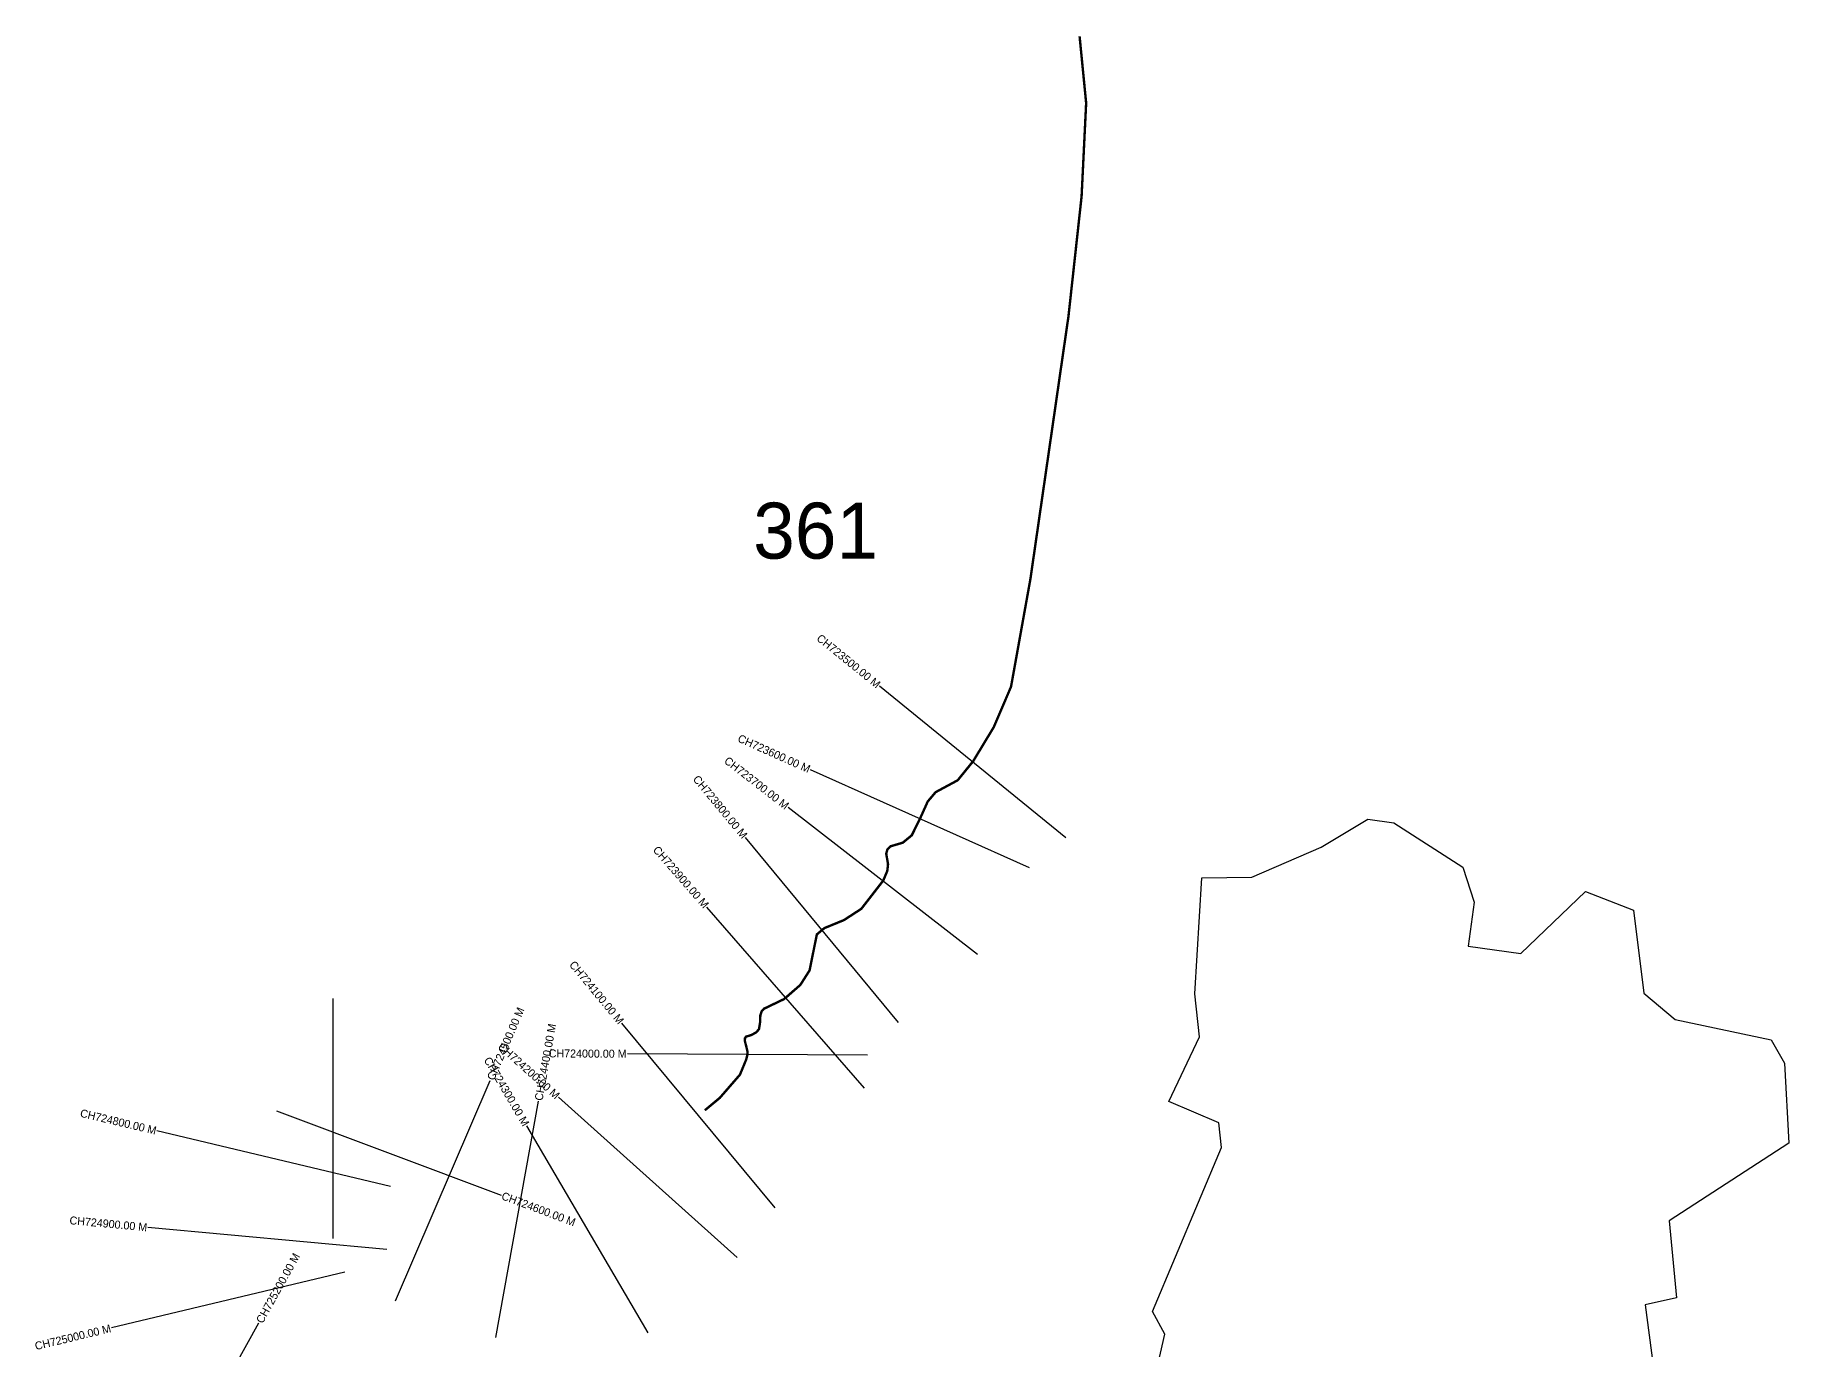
# Model space of a CAD drawing. Header units: metres. Extents: x 355535 to 358116, y 1739230 to 1742903.
# Drawn here: x 355535 to 357727, y 1741260 to 1742903 of the extents above; entities that cross this region are included whole.
import ezdxf
from ezdxf.enums import TextEntityAlignment as Align

# ---------------------------------------------------------------- set-up
doc = ezdxf.new("R2010")
doc.units = ezdxf.units.M
for name, color, linetype in [('CS', 134, 'Continuous'), ('CSMark', 6, 'Continuous'), ('NATURALLY PROTECTED', 3, 'Continuous')]:
    doc.layers.add(name, color=color, linetype=linetype)

msp = doc.modelspace()

# ---------------------------------------------------------------- linework, layer by layer
at = {"color": 6}
for points in [[(356915.5, 1741141.2), (356947.1, 1741279.8), (356931.9, 1741308.4), (357018.1, 1741513.2), (357014.7, 1741543.9), (356952.2, 1741570.8), (356990.4, 1741651.4), (356984.6, 1741705.4), (356993.3, 1741850.2), (357055.8, 1741851.2), (357142.5, 1741888.5), (357200.9, 1741923.5), (357233.6, 1741918.8), (357319.9, 1741863.4), (357333.8, 1741819.9), (357326.2, 1741764.9), (357392.1, 1741755.6), (357473.2, 1741833.2)], [(357473.2, 1741833.2), (357532.9, 1741809.8)], [(357532.9, 1741809.8), (357546, 1741706.2), (357585.3, 1741673.1), (357705, 1741647.9), (357721.9, 1741618.7), (357727.3, 1741518.7), (357577.8, 1741421.7), (357586.8, 1741325.4), (357547.4, 1741316.7), (357565.5, 1741180.7)]]:
    msp.add_lwpolyline(points, dxfattribs=at)
at = {"layer": 'CS'}
for p, q in [((356823.4, 1741900.4), (356590.5, 1742089.6)), ((356778, 1741862.5), (356504.2, 1741985.2)), ((356713.3, 1741754.3), (356476.3, 1741938.2)), ((356614.5, 1741669.4), (356423.2, 1741900.5)), ((356572, 1741587.4), (356375, 1741813.7)), ((355907.8, 1741399.6), (355907.8, 1741699.6)), ((356460.1, 1741437.6), (356268.7, 1741668.7)), ((356575.5, 1741628.7), (356275.5, 1741630.3)), ((355985.7, 1741321.4), (356103.8, 1741597.1)), ((356111.2, 1741275.6), (356164.2, 1741570.9)), ((356412.9, 1741375.8), (356189.4, 1741575.9)), ((355837.1, 1741559.1), (356117.9, 1741453.7)), ((355979.4, 1741464.6), (355687.5, 1741533.9)), ((356301.5, 1741281.5), (356149.7, 1741540.3)), ((355975, 1741385.8), (355676.3, 1741413.3)), ((355922.5, 1741357.5), (355630.8, 1741287.7)), ((355669.2, 1741031.6), (355814.7, 1741294))]:
    msp.add_line(p, q, dxfattribs=at)
at = {"layer": 'NATURALLY PROTECTED', "const_width": 3, "flags": 128}
msp.add_lwpolyline([(356840.7, 1742901.9), (356848.9, 1742818.5), (356843.2, 1742701.8), (356826.8, 1742552), (356779.2, 1742223.5), (356755, 1742089), (356733.4, 1742038.5), (356707.7, 1741996), (356688.3, 1741972.1), (356660.8, 1741957.3), (356650.9, 1741945.6), (356640.7, 1741922.9), (356630.9, 1741903.3), (356619.7, 1741894.1), (356613.2, 1741892.2), (356604.4, 1741889.6), (356600.5, 1741885.7), (356599, 1741880.3), (356600, 1741874.7), (356601.3, 1741867.1), (356600.3, 1741858.7), (356595.3, 1741846.8), (356567.9, 1741811.5), (356546.2, 1741797.4), (356521.8, 1741787.4), (356512.3, 1741779.5), (356508.4, 1741760.2), (356503.2, 1741734.5), (356491.7, 1741716.4), (356471.4, 1741698.7), (356446.2, 1741686.6), (356443.4, 1741683.6), (356441.7, 1741678.4), (356441.3, 1741669.3), (356440, 1741661.2), (356436.9, 1741657.4), (356430.7, 1741653.8), (356423.7, 1741651.7), (356422.5, 1741649.9), (356422.4, 1741646), (356424, 1741639.8), (356425.5, 1741633.5), (356425.5, 1741629.1), (356424, 1741623.1), (356416.2, 1741604.2), (356391, 1741575.2), (356372.3, 1741559.7)], dxfattribs=at)

# ---------------------------------------------------------------- texts
at = {"insert": (356432.7, 1742319.1), "char_height": 70, "attachment_point": 1}
msp.add_mtext_dynamic_manual_height_columns('361', width=95.172, gutter_width=1, heights=[0], dxfattribs=at)
at = {"layer": 'CSMark'}
for s, rotation, p in [('CH723500.00 M', 320.8986, (356589.8, 1742090.3)), ('CH723600.00 M', 335.8597, (356503.3, 1741985.6)), ('CH723700.00 M', 322.1833, (356475.5, 1741938.8)), ('CH723800.00 M', 309.5981, (356422.6, 1741901.3)), ('CH723900.00 M', 311.0422, (356374.4, 1741814.4)), ('CH724100.00 M', 309.6306, (356268.1, 1741669.4)), ('CH724200.00 M', 318.1622, (356188.7, 1741576.5)), ('CH724000.00 M', 359.7011, (356274.5, 1741630.3)), ('CH724300.00 M', 300.3999, (356149.2, 1741541.1)), ('CH724800.00 M', 346.6526, (355686.6, 1741534.1)), ('CH724900.00 M', 354.7376, (355675.3, 1741413.4)), ('CH725000.00 M', 13.4551, (355629.8, 1741287.4))]:
    msp.add_text(s, height=10, rotation=rotation, dxfattribs=at).set_placement(p, align=Align.MIDDLE_RIGHT)
for s, rotation, p in [('CH724500.00 M', 66.8123, (356104.2, 1741598.1)), ('CH724400.00 M', 79.8281, (356164.4, 1741571.9)), ('CH724600.00 M', 339.4329, (356118.9, 1741453.4)), ('CH725200.00 M', 61.0045, (355815.2, 1741294.8))]:
    msp.add_text(s, height=10, rotation=rotation, dxfattribs=at).set_placement(p, align=Align.MIDDLE_LEFT)

doc.saveas('drawing.dxf')
